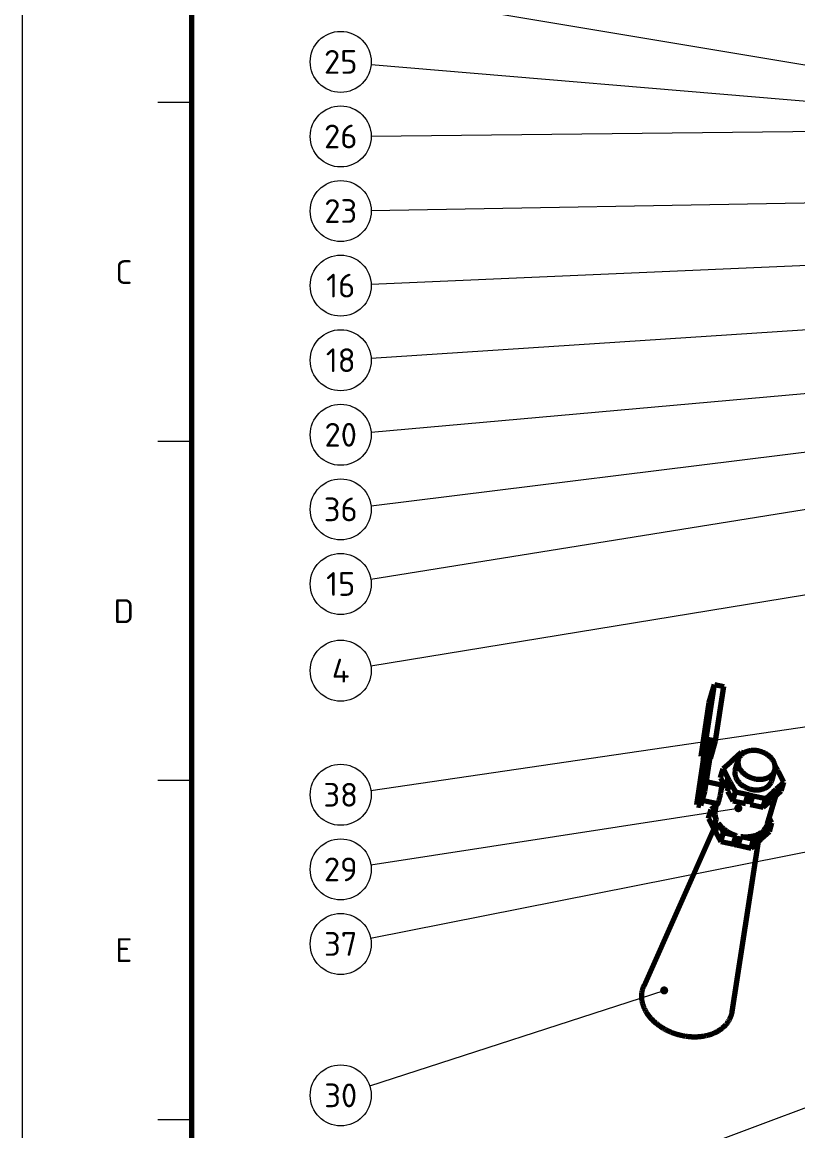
# Model space of a CAD drawing. Header units: millimetres. Extents: x 0 to 841, y 0 to 594.
# Drawn here: x 0 to 114.4, y 345.4 to 508.9 of the extents above; entities that cross this region are included whole.
import ezdxf
from ezdxf.enums import TextEntityAlignment as Align

# ---------------------------------------------------------------- set-up
doc = ezdxf.new("R2010")
doc.units = ezdxf.units.MM
for name, color, linetype, lineweight in [('01-VISIBLE', 7, 'CONTINUOUS', 70), ('06-TEXTO', 7, 'CONTINUOUS', 25), ('07-RECUADRO', 7, 'CONTINUOUS', 70), ('08-FINA', 5, 'CONTINUOUS', 18)]:
    doc.layers.add(name, color=color, linetype=linetype, lineweight=lineweight)
doc.styles.add('ISO3098', font='isocpeur.ttf')

msp = doc.modelspace()

# ---------------------------------------------------------------- hatches: boundary and pattern name
at = {"layer": '08-FINA'}
h = msp.add_hatch(color=7, dxfattribs=at)
h.dxf.hatch_style = 1
edge = h.paths.add_edge_path()
edge.add_arc((105.66, 392.93), 0.6, 0, 360)
h = msp.add_hatch(color=7, dxfattribs=at)
h.dxf.hatch_style = 1
edge = h.paths.add_edge_path()
edge.add_arc((94.72, 366.06), 0.6, 0, 360)

# ---------------------------------------------------------------- linework, layer by layer
at = {"layer": '01-VISIBLE'}
for p, q in [((100.93, 403.15), (102.14, 411.16)), ((101.37, 408.54), (102.14, 411.16)), ((102.14, 411.16), (103.51, 410.86)), ((102.29, 402.86), (103.51, 410.86)), ((100.16, 400.54), (101.37, 408.54)), ((100.14, 395.53), (101.24, 402.81)), ((100.16, 400.54), (100.93, 403.15)), ((100.63, 400.72), (101.24, 402.81)), ((100.72, 395.4), (101.83, 402.68)), ((100.93, 403.15), (102.29, 402.86)), ((101.83, 402.68), (101.24, 402.81)), ((101.53, 400.24), (102.29, 402.86)), ((99.52, 393.44), (100.63, 400.72)), ((106.09, 401.14), (104.96, 400.12)), ((106.43, 401.07), (106.09, 401.14)), ((100.16, 400.54), (100.59, 400.45)), ((101.46, 400.26), (101.53, 400.24)), ((104.54, 399.74), (103.41, 398.73)), ((105.21, 398.55), (105.67, 400.11)), ((111.34, 398.74), (111.09, 399.22)), ((103.03, 397.42), (103.41, 398.73)), ((103.03, 397.42), (103.79, 395.99)), ((103.41, 398.73), (104.17, 397.3)), ((110.58, 396.97), (111.05, 398.53)), ((112.38, 396.79), (111.62, 398.21)), ((103.22, 396.31), (100.94, 396.8)), ((103.21, 395.99), (103.42, 396.69)), ((103.79, 395.99), (104.17, 397.3)), ((104.07, 395.46), (104.46, 396.77)), ((104.46, 396.77), (105.22, 395.34)), ((110.87, 394.46), (111.25, 395.77)), ((111.25, 395.77), (112.38, 396.79)), ((112, 395.48), (112.38, 396.79)), ((99.52, 393.44), (100.14, 395.53)), ((100.11, 393.31), (100.72, 395.4)), ((100.14, 395.53), (100.72, 395.4)), ((102.63, 393.58), (100.33, 394.07)), ((104.07, 395.46), (104.83, 394.04)), ((104.83, 394.04), (105.22, 395.34)), ((104.83, 394.04), (106.72, 393.63)), ((105.22, 395.34), (107.11, 394.93)), ((106.72, 393.63), (107.11, 394.93)), ((107.43, 393.48), (107.81, 394.78)), ((107.81, 394.78), (109.7, 394.37)), ((109.32, 393.07), (109.7, 394.37)), ((109.32, 393.07), (110.45, 394.09)), ((109.7, 394.37), (110.83, 395.39)), ((109.97, 390.62), (111.18, 394.75)), ((110.45, 394.09), (110.83, 395.39)), ((110.87, 394.46), (112, 395.48)), ((99.52, 393.44), (100.11, 393.31)), ((101.26, 391.41), (101.65, 392.72)), ((102.47, 393.46), (101.65, 392.72)), ((101.65, 392.72), (102.41, 391.29)), ((102.3, 392.88), (102.51, 393.6)), ((107.43, 393.48), (109.32, 393.07)), ((101.26, 391.41), (102.02, 389.99)), ((102.02, 389.99), (102.41, 391.29)), ((102.31, 389.46), (102.69, 390.76)), ((102.69, 390.76), (103.45, 389.34)), ((109.49, 389.76), (110.62, 390.78)), ((110.62, 390.78), (110.23, 391.51)), ((110.24, 389.48), (110.62, 390.78)), ((102.04, 389.95), (91.72, 366.71)), ((102.31, 389.46), (103.07, 388.03)), ((103.07, 388.03), (103.45, 389.34)), ((103.45, 389.34), (105.34, 388.93)), ((107.94, 388.37), (109.07, 389.39)), ((108.68, 388.08), (109.07, 389.39)), ((109.1, 388.46), (109.49, 389.76)), ((109.1, 388.46), (110.24, 389.48)), ((103.07, 388.03), (104.96, 387.62)), ((108.6, 388), (104.7, 362.89)), ((104.96, 387.62), (105.34, 388.93)), ((105.66, 387.47), (106.05, 388.78)), ((106.05, 388.78), (107.94, 388.37)), ((107.55, 387.06), (107.94, 388.37)), ((107.55, 387.06), (108.68, 388.08)), ((105.66, 387.47), (107.55, 387.06))]:
    msp.add_line(p, q, dxfattribs=at)
for points in [[(111.09, 398.73), (111.1, 398.81), (111.11, 398.89), (111.11, 398.97), (111.1, 399.05), (111.1, 399.13), (111.09, 399.21), (111.07, 399.29), (111.06, 399.37), (111.04, 399.45), (111.01, 399.52), (110.98, 399.6), (110.95, 399.67), (110.92, 399.75), (110.88, 399.82), (110.85, 399.89), (110.8, 399.96), (110.76, 400.03), (110.72, 400.09), (110.67, 400.16), (110.62, 400.22), (110.57, 400.28), (110.51, 400.34), (110.46, 400.4), (110.4, 400.46), (110.34, 400.51), (110.28, 400.56), (110.22, 400.62), (110.16, 400.67), (110.1, 400.72), (110.03, 400.76), (109.97, 400.81), (109.9, 400.85), (109.83, 400.9), (109.76, 400.94), (109.69, 400.98), (109.62, 401.02), (109.55, 401.05), (109.48, 401.09), (109.41, 401.12), (109.33, 401.15), (109.26, 401.18), (109.18, 401.21), (109.11, 401.24), (109.03, 401.26), (108.95, 401.29), (108.88, 401.31), (108.8, 401.33), (108.72, 401.35), (108.64, 401.37), (108.56, 401.38), (108.49, 401.39), (108.41, 401.41), (108.33, 401.42), (108.25, 401.43), (108.17, 401.43), (108.09, 401.44), (108.01, 401.44), (107.93, 401.44), (107.85, 401.44), (107.77, 401.44), (107.69, 401.44), (107.61, 401.43), (107.53, 401.42), (107.45, 401.41), (107.37, 401.4), (107.29, 401.39), (107.21, 401.37), (107.13, 401.35), (107.05, 401.33), (106.98, 401.31), (106.9, 401.28), (106.83, 401.26), (106.75, 401.23), (106.68, 401.2), (106.61, 401.16), (106.53, 401.12), (106.46, 401.08), (106.4, 401.04), (106.33, 401), (106.27, 400.95), (106.2, 400.9), (106.14, 400.85), (106.08, 400.79), (106.03, 400.73), (105.98, 400.67), (105.93, 400.61), (105.88, 400.55), (105.83, 400.48), (105.79, 400.41), (105.76, 400.34), (105.73, 400.26), (105.7, 400.19), (105.67, 400.11)], [(104.96, 400.12), (104.9, 400.07), (104.84, 400.02), (104.77, 399.97), (104.71, 399.92), (104.65, 399.86), (104.6, 399.8), (104.54, 399.74)], [(105.67, 400.11), (105.65, 400.03), (105.64, 399.96), (105.62, 399.88), (105.61, 399.8), (105.61, 399.71), (105.61, 399.63), (105.62, 399.55), (105.62, 399.47), (105.64, 399.39), (105.65, 399.31), (105.67, 399.24), (105.69, 399.16), (105.72, 399.08), (105.75, 399.01), (105.78, 398.93), (105.82, 398.86), (105.85, 398.79), (105.89, 398.72), (105.94, 398.65), (105.98, 398.58), (106.03, 398.52), (106.08, 398.45), (106.13, 398.39), (106.18, 398.33), (106.24, 398.27), (106.29, 398.21), (106.35, 398.16), (106.41, 398.1), (106.47, 398.05), (106.53, 398), (106.6, 397.95), (106.66, 397.9), (106.73, 397.85), (106.79, 397.81), (106.86, 397.76), (106.93, 397.72), (107, 397.68), (107.07, 397.64), (107.14, 397.61), (107.22, 397.57), (107.29, 397.54), (107.36, 397.5), (107.44, 397.47), (107.51, 397.44), (107.59, 397.42), (107.66, 397.39), (107.74, 397.37), (107.82, 397.34), (107.9, 397.32), (107.98, 397.3), (108.05, 397.28), (108.13, 397.27), (108.21, 397.25), (108.29, 397.24), (108.37, 397.23), (108.45, 397.22), (108.53, 397.21), (108.61, 397.21), (108.69, 397.2), (108.77, 397.2), (108.85, 397.2), (108.94, 397.2), (109.02, 397.21), (109.1, 397.21), (109.18, 397.22), (109.26, 397.23), (109.34, 397.24), (109.42, 397.26), (109.5, 397.27), (109.57, 397.29), (109.65, 397.31), (109.73, 397.33), (109.81, 397.36), (109.88, 397.38), (109.96, 397.41), (110.03, 397.45), (110.1, 397.48), (110.18, 397.52), (110.25, 397.56), (110.32, 397.6), (110.38, 397.65), (110.45, 397.69), (110.51, 397.74), (110.57, 397.8), (110.63, 397.85), (110.69, 397.91), (110.74, 397.97), (110.79, 398.03), (110.84, 398.1), (110.88, 398.17), (110.92, 398.24), (110.96, 398.31), (110.99, 398.38), (111.02, 398.46), (111.05, 398.53)], [(105.21, 398.55), (105.19, 398.47), (105.17, 398.39), (105.16, 398.31), (105.15, 398.23), (105.15, 398.15), (105.15, 398.07), (105.16, 397.99), (105.16, 397.91), (105.18, 397.83), (105.19, 397.75), (105.21, 397.67), (105.23, 397.59), (105.26, 397.52), (105.29, 397.44), (105.32, 397.37), (105.36, 397.29), (105.39, 397.22), (105.43, 397.15), (105.48, 397.08), (105.52, 397.02), (105.57, 396.95), (105.62, 396.89), (105.67, 396.82), (105.72, 396.76), (105.78, 396.7), (105.83, 396.65), (105.89, 396.59), (105.95, 396.54), (106.01, 396.48), (106.07, 396.43), (106.14, 396.38), (106.2, 396.33), (106.27, 396.29), (106.33, 396.24), (106.4, 396.2), (106.47, 396.16), (106.54, 396.12), (106.61, 396.08), (106.68, 396.04), (106.75, 396), (106.83, 395.97), (106.9, 395.94), (106.98, 395.91), (107.05, 395.88), (107.13, 395.85), (107.2, 395.82), (107.28, 395.8), (107.36, 395.78), (107.44, 395.76), (107.51, 395.74), (107.59, 395.72), (107.67, 395.7), (107.75, 395.69), (107.83, 395.67), (107.91, 395.66), (107.99, 395.65), (108.07, 395.65), (108.15, 395.64), (108.23, 395.64), (108.31, 395.64), (108.39, 395.64), (108.48, 395.64), (108.56, 395.64), (108.64, 395.65), (108.72, 395.65), (108.8, 395.66), (108.88, 395.68), (108.96, 395.69), (109.04, 395.7), (109.11, 395.72), (109.19, 395.74), (109.27, 395.77), (109.35, 395.79), (109.42, 395.82), (109.5, 395.85), (109.57, 395.88), (109.64, 395.91), (109.72, 395.95), (109.79, 395.99), (109.85, 396.03), (109.92, 396.08), (109.99, 396.13), (110.05, 396.18), (110.11, 396.23), (110.17, 396.28), (110.23, 396.34), (110.28, 396.4), (110.33, 396.47), (110.38, 396.53), (110.42, 396.6), (110.46, 396.67), (110.5, 396.74), (110.53, 396.81), (110.56, 396.89), (110.58, 396.97)], [(111.05, 398.53), (111.05, 398.57), (111.06, 398.6), (111.07, 398.63), (111.08, 398.67), (111.08, 398.7), (111.09, 398.73)], [(111.62, 398.21), (111.59, 398.29), (111.55, 398.37), (111.51, 398.45), (111.47, 398.52), (111.43, 398.6), (111.39, 398.67), (111.34, 398.74)], [(102.63, 393.58), (102.67, 393.64), (102.7, 393.72), (102.73, 393.79), (102.75, 393.87), (102.78, 393.95), (102.8, 394.03), (102.82, 394.11), (102.84, 394.18), (102.86, 394.26), (102.88, 394.34), (102.9, 394.42), (102.92, 394.5), (102.94, 394.58), (102.96, 394.66), (102.97, 394.74), (102.99, 394.82), (103.01, 394.9), (103.03, 394.98), (103.04, 395.06), (103.06, 395.14), (103.08, 395.22), (103.09, 395.3), (103.11, 395.38), (103.12, 395.46), (103.14, 395.54), (103.15, 395.62), (103.17, 395.7), (103.18, 395.78), (103.19, 395.86)], [(103.19, 395.86), (103.2, 395.93), (103.21, 396.01), (103.22, 396.09), (103.23, 396.16), (103.23, 396.24), (103.22, 396.31)], [(104.17, 397.3), (104.21, 397.22), (104.24, 397.14), (104.28, 397.06), (104.32, 396.99), (104.36, 396.91), (104.41, 396.84), (104.46, 396.77)], [(110.58, 396.97), (110.59, 397), (110.6, 397.03), (110.61, 397.07), (110.62, 397.1), (110.62, 397.13), (110.63, 397.17)], [(110.83, 395.39), (110.9, 395.44), (110.96, 395.49), (111.02, 395.54), (111.08, 395.6), (111.14, 395.65), (111.2, 395.71), (111.25, 395.77)], [(107.11, 394.93), (107.19, 394.91), (107.28, 394.89), (107.37, 394.87), (107.46, 394.85), (107.54, 394.83), (107.63, 394.81), (107.72, 394.8), (107.81, 394.78)], [(102.3, 392.88), (102.27, 392.8), (102.26, 392.72), (102.24, 392.64), (102.23, 392.56), (102.22, 392.48), (102.21, 392.4), (102.21, 392.32), (102.21, 392.24), (102.21, 392.16), (102.21, 392.08), (102.22, 392), (102.23, 391.92), (102.25, 391.84), (102.26, 391.76), (102.28, 391.68), (102.3, 391.6), (102.32, 391.52), (102.35, 391.44), (102.38, 391.37), (102.41, 391.29)], [(102.69, 390.76), (102.74, 390.7), (102.78, 390.63), (102.83, 390.57), (102.88, 390.5), (102.93, 390.44), (102.98, 390.38), (103.03, 390.32), (103.09, 390.26), (103.14, 390.2), (103.2, 390.15), (103.26, 390.09), (103.32, 390.04), (103.38, 389.98), (103.44, 389.93), (103.5, 389.88), (103.56, 389.83), (103.63, 389.78), (103.69, 389.73), (103.76, 389.68), (103.82, 389.64), (103.89, 389.59), (103.95, 389.55), (104.02, 389.51), (104.09, 389.46), (104.16, 389.42), (104.23, 389.39), (104.3, 389.35), (104.37, 389.31), (104.44, 389.27), (104.52, 389.24), (104.59, 389.21), (104.66, 389.17), (104.74, 389.14), (104.81, 389.11), (104.89, 389.08), (104.96, 389.05), (105.04, 389.03), (105.11, 389), (105.19, 388.97), (105.27, 388.95), (105.34, 388.93)], [(102.02, 389.99), (102.06, 389.91), (102.09, 389.83), (102.13, 389.75), (102.17, 389.68), (102.22, 389.6), (102.26, 389.53), (102.31, 389.46)], [(106.05, 388.78), (106.13, 388.76), (106.21, 388.75), (106.29, 388.75), (106.37, 388.74), (106.45, 388.73), (106.53, 388.73), (106.61, 388.72), (106.69, 388.72), (106.77, 388.72), (106.85, 388.72), (106.93, 388.72), (107.01, 388.73), (107.1, 388.73), (107.18, 388.74), (107.26, 388.74), (107.34, 388.75), (107.42, 388.76), (107.5, 388.77), (107.58, 388.79), (107.66, 388.8), (107.74, 388.82), (107.82, 388.83), (107.89, 388.85), (107.97, 388.87), (108.05, 388.9), (108.13, 388.92), (108.21, 388.94), (108.28, 388.97), (108.36, 389), (108.43, 389.03), (108.51, 389.06), (108.58, 389.1), (108.65, 389.13), (108.72, 389.17), (108.8, 389.21), (108.87, 389.25), (108.93, 389.29), (109, 389.34), (109.07, 389.39)], [(109.49, 389.76), (109.54, 389.83), (109.59, 389.89), (109.64, 389.96), (109.69, 390.03), (109.74, 390.1), (109.78, 390.17), (109.82, 390.24), (109.85, 390.31), (109.89, 390.39), (109.92, 390.47), (109.95, 390.54), (109.97, 390.62)], [(104.96, 387.62), (105.05, 387.6), (105.13, 387.58), (105.22, 387.55), (105.31, 387.53), (105.4, 387.52), (105.48, 387.5), (105.57, 387.48), (105.66, 387.47)], [(108.68, 388.08), (108.75, 388.13), (108.81, 388.18), (108.87, 388.23), (108.93, 388.28), (108.99, 388.34), (109.05, 388.4), (109.1, 388.46)], [(91.44, 365.77), (91.46, 365.85), (91.47, 365.93), (91.49, 366.01), (91.51, 366.09), (91.53, 366.17), (91.55, 366.25), (91.57, 366.32), (91.6, 366.4), (91.62, 366.48), (91.65, 366.56), (91.68, 366.63), (91.72, 366.71)], [(104.7, 362.89), (104.69, 362.81), (104.68, 362.73), (104.66, 362.65), (104.64, 362.58), (104.62, 362.5), (104.6, 362.42), (104.58, 362.34), (104.55, 362.27), (104.52, 362.19), (104.5, 362.12), (104.47, 362.04), (104.43, 361.97), (104.4, 361.9), (104.37, 361.82), (104.33, 361.75), (104.29, 361.68), (104.25, 361.61), (104.21, 361.54), (104.17, 361.47), (104.13, 361.41), (104.08, 361.34), (104.03, 361.28), (103.99, 361.21), (103.94, 361.15), (103.89, 361.08), (103.84, 361.02), (103.78, 360.96), (103.73, 360.9), (103.67, 360.84), (103.62, 360.79), (103.56, 360.73), (103.5, 360.68), (103.44, 360.62), (103.38, 360.57), (103.32, 360.52), (103.26, 360.47), (103.2, 360.42), (103.13, 360.37), (103.07, 360.32), (103, 360.27), (102.94, 360.23), (102.87, 360.18), (102.8, 360.14), (102.74, 360.1), (102.67, 360.05), (102.6, 360.01), (102.53, 359.97), (102.46, 359.94), (102.39, 359.9), (102.32, 359.86), (102.24, 359.83), (102.17, 359.79), (102.1, 359.76), (102.02, 359.73), (101.95, 359.7), (101.88, 359.67), (101.8, 359.64), (101.73, 359.61), (101.65, 359.58), (101.58, 359.56), (101.5, 359.53), (101.42, 359.51), (101.35, 359.48), (101.27, 359.46), (101.19, 359.44), (101.11, 359.42), (101.04, 359.4), (100.96, 359.38), (100.88, 359.36), (100.8, 359.35), (100.72, 359.33), (100.64, 359.31), (100.57, 359.3), (100.49, 359.29), (100.41, 359.27), (100.33, 359.26), (100.25, 359.25), (100.17, 359.24), (100.09, 359.23), (100.01, 359.22), (99.93, 359.22), (99.85, 359.21), (99.77, 359.2), (99.69, 359.2), (99.61, 359.19), (99.53, 359.19), (99.45, 359.19), (99.37, 359.19), (99.29, 359.18), (99.21, 359.18), (99.13, 359.18), (99.05, 359.18), (98.97, 359.19), (98.89, 359.19), (98.81, 359.19), (98.73, 359.2), (98.65, 359.2), (98.57, 359.21), (98.49, 359.21), (98.41, 359.22), (98.33, 359.23), (98.25, 359.24), (98.17, 359.25), (98.09, 359.26), (98.01, 359.27), (97.93, 359.28), (97.85, 359.29), (97.77, 359.3), (97.69, 359.31), (97.61, 359.33), (97.54, 359.34), (97.46, 359.36), (97.38, 359.38), (97.3, 359.39), (97.22, 359.41), (97.14, 359.43), (97.07, 359.45), (96.99, 359.47), (96.91, 359.49), (96.83, 359.51), (96.75, 359.53), (96.68, 359.55), (96.6, 359.57), (96.52, 359.6), (96.45, 359.62), (96.37, 359.65), (96.3, 359.67), (96.22, 359.7), (96.14, 359.72), (96.07, 359.75), (95.99, 359.78), (95.92, 359.81), (95.84, 359.84), (95.77, 359.87), (95.7, 359.9), (95.62, 359.93), (95.55, 359.96), (95.48, 360), (95.4, 360.03), (95.33, 360.06), (95.26, 360.1), (95.19, 360.13), (95.11, 360.17), (95.04, 360.21), (94.97, 360.24), (94.9, 360.28), (94.83, 360.32), (94.76, 360.36), (94.69, 360.4), (94.62, 360.44), (94.55, 360.48), (94.48, 360.52), (94.42, 360.56), (94.35, 360.61), (94.28, 360.65), (94.21, 360.69), (94.15, 360.74), (94.08, 360.79), (94.02, 360.83), (93.95, 360.88), (93.89, 360.93), (93.82, 360.97), (93.76, 361.02), (93.7, 361.07), (93.63, 361.12), (93.57, 361.17), (93.51, 361.22), (93.45, 361.28), (93.39, 361.33), (93.33, 361.38), (93.27, 361.44), (93.21, 361.49), (93.15, 361.55), (93.09, 361.6), (93.04, 361.66), (92.98, 361.72), (92.93, 361.77), (92.87, 361.83), (92.82, 361.89), (92.76, 361.95), (92.71, 362.01), (92.66, 362.07), (92.61, 362.13), (92.56, 362.2), (92.51, 362.26), (92.46, 362.32), (92.41, 362.39), (92.36, 362.45), (92.32, 362.52), (92.27, 362.58), (92.23, 362.65), (92.18, 362.72), (92.14, 362.78), (92.1, 362.85), (92.06, 362.92), (92.02, 362.99), (91.98, 363.06), (91.94, 363.13), (91.9, 363.2), (91.87, 363.28), (91.83, 363.35), (91.8, 363.42), (91.77, 363.49), (91.74, 363.57), (91.71, 363.64), (91.68, 363.72), (91.65, 363.79), (91.62, 363.87), (91.6, 363.95), (91.58, 364.02), (91.55, 364.1), (91.53, 364.18), (91.51, 364.25), (91.5, 364.33), (91.48, 364.41), (91.46, 364.49), (91.45, 364.57), (91.44, 364.65), (91.43, 364.73), (91.42, 364.81), (91.41, 364.89), (91.41, 364.97), (91.4, 365.05), (91.4, 365.13), (91.4, 365.21), (91.4, 365.29), (91.4, 365.37), (91.41, 365.45), (91.41, 365.53), (91.42, 365.61), (91.43, 365.69), (91.44, 365.77)]]:
    msp.add_lwpolyline(points, dxfattribs=at)
at = {"layer": '07-RECUADRO'}
msp.add_lwpolyline([(25, 10), (831, 10), (831, 584), (25, 584)], close=True, dxfattribs=at)
at = {"layer": '08-FINA'}
for p, q in [((51.44, 513.26), (137.99, 498.77)), ((51.48, 502.62), (127.09, 496.27)), ((25, 497), (20, 497)), ((51.5, 492.05), (176.21, 493.44)), ((51.5, 481.08), (317.29, 485.77)), ((51.5, 470.2), (306.39, 481.4)), ((51.49, 459.3), (295.79, 475.37)), ((51.48, 448.4), (313.49, 471.77)), ((51.47, 437.55), (316.89, 470.37)), ((51.44, 426.71), (308.69, 468.1)), ((51.44, 413.95), (309.17, 456)), ((25, 447), (20, 447)), ((51.45, 395.56), (316.79, 434.37)), ((51.41, 373.79), (313.16, 425.66)), ((51.22, 324.76), (294.38, 415.49)), ((25, 397), (20, 397)), ((51.45, 384.6), (105.66, 392.93)), ((51.28, 351.97), (94.72, 366.06)), ((25, 347), (20, 347))]:
    msp.add_line(p, q, dxfattribs=at)
msp.add_lwpolyline([(0, 0), (841, 0), (841, 594), (0, 594)], close=True, dxfattribs=at)
for centre in [(47, 503), (47, 492), (47, 481), (47, 470), (47, 459), (47, 448), (47, 437), (47, 426), (47, 413.22), (47, 394.91), (47, 383.91), (47, 372.91), (47, 350.58)]:
    msp.add_circle(centre, 4.5, dxfattribs=at)

# ---------------------------------------------------------------- texts
at = {"layer": '06-TEXTO', "style": 'ISO3098'}
for s, p in [('25', (47, 503)), ('26', (47, 492)), ('23', (47, 481)), ('C', (15, 472)), ('16', (47, 470)), ('18', (47, 459)), ('20', (47, 448)), ('36', (47, 437)), ('15', (47, 426)), ('D', (15, 422)), ('4', (47, 413.22)), ('38', (47, 394.91)), ('29', (47, 383.91)), ('37', (47, 372.91)), ('E', (15, 372)), ('30', (47, 350.58))]:
    msp.add_text(s, height=3.5, dxfattribs=at).set_placement(p, align=Align.MIDDLE_CENTER)

doc.saveas('drawing.dxf')
